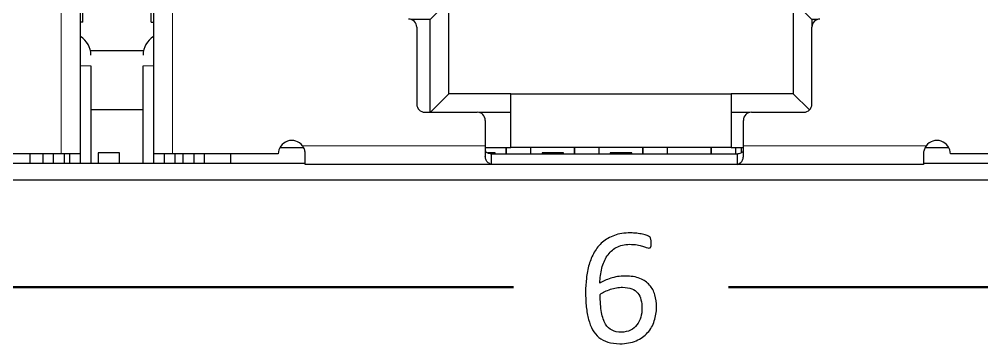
# Model space of a CAD drawing. Extents: x -260425 to 1294666, y -169889 to -2349.
# Drawn here: x 1000768.6 to 1000947.6, y -26644.1 to -26583.7 of the extents above; entities that cross this region are included whole.
import ezdxf

# ---------------------------------------------------------------- set-up
doc = ezdxf.new("R2010")
doc.units = 0
doc.header["$LTSCALE"] = 100
doc.layers.add('case', color=7, linetype='Continuous')
doc.layers.add('marking', color=7, linetype='Continuous')

# ---------------------------------------------------------------- blocks, each defined once
blk = doc.blocks.new('АТС')
at = {"layer": 'case', "lineweight": 25}
for points in [[(2323.4, -115.71), (2323.4, -115.71), (2323.4, -88.46), (2323.4, -88.46)], [(2336.1, -115.71), (2336.1, -115.71), (2336.1, -88.46), (2336.1, -88.46)], [(2322.9, -95.21), (2322.9, -95.21), (2322.9, -140.21), (2322.9, -140.21)], [(2336.6, -140.21), (2336.6, -140.21), (2336.6, -95.21), (2336.6, -95.21)], [(2388, -115.16), (2388, -115.16), (2391.5, -111.66), (2391.5, -111.66)], [(2391.5, -129.01), (2391.5, -129.01), (2391.5, -111.66), (2391.5, -111.66)], [(2459, -115.16), (2459, -115.16), (2455.5, -111.66), (2455.5, -111.66)], [(2455.5, -111.66), (2455.5, -111.66), (2455.5, -129.01), (2455.5, -129.01)], [(2323.4, -115.71), (2323.4, -115.71), (2322.9, -115.71), (2322.9, -115.71)], [(2336.1, -115.71), (2336.1, -115.71), (2336.6, -115.71), (2336.6, -115.71)], [(2388, -115.16), (2388, -115.16), (2384.38, -115.16), (2384.38, -115.16)], [(2388, -132.46), (2388, -132.46), (2388, -115.16), (2388, -115.16)], [(2459, -115.16), (2459, -115.16), (2459, -116.61), (2459, -116.61)], [(2460.12, -115.16), (2460.12, -115.16), (2459, -115.16), (2459, -115.16)], [(2385.5, -116.61), (2385.5, -116.61), (2385.5, -130.96), (2385.5, -130.96)], [(2459, -130.96), (2459, -130.96), (2459, -116.61), (2459, -116.61)], [(2324.9, -121.81), (2324.9, -120.39), (2324.15, -119.08), (2322.94, -118.36)], [(2336.56, -118.36), (2335.35, -119.09), (2334.6, -120.39), (2334.6, -121.81)], [(2334.68, -121.01), (2334.68, -121.01), (2324.82, -121.01), (2324.82, -121.01)], [(2324.9, -123.81), (2324.9, -123.81), (2324.9, -142.01), (2324.9, -142.01)], [(2334.6, -142.01), (2334.6, -142.01), (2334.6, -123.81), (2334.6, -123.81)], [(2388.05, -132.46), (2388.05, -132.46), (2391.5, -129.01), (2391.5, -129.01)], [(2403, -129.01), (2403, -129.01), (2391.5, -129.01), (2391.5, -129.01)], [(2403, -132.51), (2403, -132.51), (2403, -129.01), (2403, -129.01)], [(2403, -129.01), (2403, -129.01), (2444, -129.01), (2444, -129.01)], [(2455.5, -129.01), (2455.5, -129.01), (2444, -129.01), (2444, -129.01)], [(2444, -129.01), (2444, -129.01), (2444, -132.51), (2444, -132.51)], [(2458.53, -132.03), (2458.53, -132.03), (2455.5, -129.01), (2455.5, -129.01)], [(2334.6, -132.01), (2334.6, -132.01), (2324.9, -132.01), (2324.9, -132.01)], [(2387, -132.46), (2387, -132.46), (2396.75, -132.46), (2396.75, -132.46)], [(2447.75, -132.46), (2447.75, -132.46), (2457.5, -132.46), (2457.5, -132.46)], [(2403, -132.51), (2403, -132.51), (2397.13, -132.51), (2397.13, -132.51)], [(2398.25, -133.96), (2398.25, -133.96), (2398.25, -138.71), (2398.25, -138.71)], [(2403, -139.01), (2403, -139.01), (2403, -132.51), (2403, -132.51)], [(2444, -132.51), (2444, -132.51), (2444, -139.01), (2444, -139.01)], [(2447.37, -132.51), (2447.37, -132.51), (2444, -132.51), (2444, -132.51)], [(2446.25, -138.71), (2446.25, -138.71), (2446.25, -133.96), (2446.25, -133.96)], [(2360.06, -139.01), (2360.06, -139.01), (2364.43, -139.01), (2364.43, -139.01)], [(2398.25, -138.71), (2398.25, -138.71), (2398.25, -140.71), (2398.25, -140.71)], [(2398.25, -139.01), (2398.25, -139.01), (2403, -139.01), (2403, -139.01)], [(2402.1, -139.01), (2402.1, -139.01), (2402.1, -140.19), (2402.1, -140.19)], [(2402.15, -139.01), (2402.15, -139.01), (2402.15, -140.19), (2402.15, -140.19)], [(2444, -139.01), (2444, -139.01), (2403, -139.01), (2403, -139.01)], [(2406.75, -140.19), (2406.75, -140.19), (2406.75, -139.01), (2406.75, -139.01)], [(2414.8, -139.01), (2414.8, -139.01), (2414.8, -140.19), (2414.8, -140.19)], [(2414.85, -139.01), (2414.85, -139.01), (2414.85, -140.19), (2414.85, -140.19)], [(2419.45, -140.19), (2419.45, -140.19), (2419.45, -139.01), (2419.45, -139.01)], [(2427.5, -139.01), (2427.5, -139.01), (2427.5, -140.19), (2427.5, -140.19)], [(2427.55, -139.01), (2427.55, -139.01), (2427.55, -140.19), (2427.55, -140.19)], [(2432.15, -140.19), (2432.15, -140.19), (2432.15, -139.01), (2432.15, -139.01)], [(2440.2, -139.01), (2440.2, -139.01), (2440.2, -140.19), (2440.2, -140.19)], [(2440.25, -139.01), (2440.25, -139.01), (2440.25, -140.19), (2440.25, -140.19)], [(2444, -139.01), (2444, -139.01), (2446.25, -139.01), (2446.25, -139.01)], [(2444.85, -140.19), (2444.85, -140.19), (2444.85, -139.01), (2444.85, -139.01)], [(2445.85, -139.01), (2445.85, -139.01), (2445.85, -140), (2445.85, -140)], [(2446.25, -140.71), (2446.25, -140.71), (2446.25, -138.71), (2446.25, -138.71)], [(2480.09, -139.01), (2480.09, -139.01), (2484.44, -139.01), (2484.44, -139.01)], [(2319.4, -140.21), (2319.4, -140.21), (2299.75, -140.21), (2299.75, -140.21)], [(2313.55, -140.21), (2313.55, -140.21), (2313.55, -142.01), (2313.55, -142.01)], [(2315.95, -140.21), (2315.95, -140.21), (2315.95, -142.01), (2315.95, -142.01)], [(2317.95, -142.01), (2317.95, -142.01), (2317.95, -140.21), (2317.95, -140.21)], [(2322.9, -140.21), (2322.9, -140.21), (2319.4, -140.21), (2319.4, -140.21)], [(2319.95, -140.21), (2319.95, -140.21), (2319.95, -142.01), (2319.95, -142.01)], [(2320.9, -140.21), (2320.9, -140.21), (2320.9, -142.01), (2320.9, -142.01)], [(2322.9, -140.21), (2322.9, -140.21), (2322.9, -142.01), (2322.9, -142.01)], [(2330.25, -140.01), (2330.25, -140.01), (2326.25, -140.01), (2326.25, -140.01)], [(2326.25, -140.01), (2326.25, -140.01), (2326.25, -142.01), (2326.25, -142.01)], [(2330.25, -142.01), (2330.25, -142.01), (2330.25, -140.01), (2330.25, -140.01)], [(2340.1, -140.21), (2340.1, -140.21), (2336.6, -140.21), (2336.6, -140.21)], [(2336.6, -142.01), (2336.6, -142.01), (2336.6, -140.21), (2336.6, -140.21)], [(2338.6, -142.01), (2338.6, -142.01), (2338.6, -140.21), (2338.6, -140.21)], [(2359.75, -140.21), (2359.75, -140.21), (2340.1, -140.21), (2340.1, -140.21)], [(2340.6, -142.01), (2340.6, -142.01), (2340.6, -140.21), (2340.6, -140.21)], [(2342.05, -142.01), (2342.05, -142.01), (2342.05, -140.21), (2342.05, -140.21)], [(2344.05, -140.21), (2344.05, -140.21), (2344.05, -142.01), (2344.05, -142.01)], [(2346.05, -142.01), (2346.05, -142.01), (2346.05, -140.21), (2346.05, -140.21)], [(2350.85, -140.21), (2350.85, -140.21), (2350.85, -142.01), (2350.85, -142.01)], [(2364.75, -142.21), (2364.75, -142.21), (2364.75, -140.21), (2364.75, -140.21)], [(2400.1, -140.01), (2400.1, -140.01), (2398.72, -140.01), (2398.72, -140.01)], [(2399.42, -142.17), (2399.42, -142.17), (2399.42, -140.19), (2399.42, -140.19)], [(2399.42, -140.19), (2399.42, -140.19), (2445.08, -140.19), (2445.08, -140.19)], [(2400.1, -140.19), (2400.1, -140.19), (2400.1, -140.01), (2400.1, -140.01)], [(2412.8, -140.01), (2412.8, -140.01), (2408.8, -140.01), (2408.8, -140.01)], [(2408.8, -140.01), (2408.8, -140.01), (2408.8, -140.19), (2408.8, -140.19)], [(2412.8, -140.19), (2412.8, -140.19), (2412.8, -140.01), (2412.8, -140.01)], [(2421.5, -140.01), (2421.5, -140.01), (2421.5, -140.19), (2421.5, -140.19)], [(2425.5, -140.01), (2425.5, -140.01), (2421.5, -140.01), (2421.5, -140.01)], [(2425.5, -140.19), (2425.5, -140.19), (2425.5, -140.01), (2425.5, -140.01)], [(2445.08, -140.19), (2445.08, -140.19), (2445.08, -142.17), (2445.08, -142.17)], [(2479.75, -140.21), (2479.75, -140.21), (2479.75, -142.21), (2479.75, -142.21)], [(2504.4, -140.21), (2504.4, -140.21), (2484.75, -140.21), (2484.75, -140.21)], [(2364.75, -142.01), (2364.75, -142.01), (2294.75, -142.01), (2294.75, -142.01)], [(2479.75, -142.21), (2479.75, -142.21), (2364.75, -142.21), (2364.75, -142.21)], [(2445.08, -142.17), (2445.08, -142.17), (2399.42, -142.17), (2399.42, -142.17)], [(2549.75, -142.01), (2549.75, -142.01), (2479.75, -142.01), (2479.75, -142.01)], [(1965, -145.01), (1965, -145.01), (3427, -145.01), (3427, -145.01)]]:
    blk.add_open_spline(points, degree=3, dxfattribs=at)
at = {"layer": 'case', "lineweight": 18}
for points in [[(2319.4, -95.21), (2319.4, -95.21), (2319.4, -140.21), (2319.4, -140.21)], [(2340.1, -140.21), (2340.1, -140.21), (2340.1, -95.21), (2340.1, -95.21)], [(2364.25, -138.71), (2364.25, -138.71), (2398.25, -138.71), (2398.25, -138.71)], [(2446.25, -138.71), (2446.25, -138.71), (2480.25, -138.71), (2480.25, -138.71)]]:
    blk.add_open_spline(points, degree=3, dxfattribs=at)
at = {"layer": 'case', "lineweight": 25}
for points, knots in [([(2385.5, -116.61), (2385.5, -116.21), (2385.34, -115.83), (2385.06, -115.55), (2385.06, -115.55), (2384.78, -115.27), (2384.4, -115.11), (2384, -115.11)], [0, 0, 0, 0, 0.333333, 0.333333, 0.333333, 0.333333, 1, 1, 1, 1]), ([(2460.5, -115.11), (2460.1, -115.11), (2459.72, -115.27), (2459.44, -115.55), (2459.44, -115.55), (2459.16, -115.83), (2459, -116.21), (2459, -116.61)], [0, 0, 0, 0, 0.333333, 0.333333, 0.333333, 0.333333, 1, 1, 1, 1]), ([(2385.5, -130.96), (2385.5, -131.35), (2385.66, -131.74), (2385.94, -132.02), (2385.94, -132.02), (2386.22, -132.3), (2386.6, -132.46), (2387, -132.46)], [0, 0, 0, 0, 0.333333, 0.333333, 0.333333, 0.333333, 1, 1, 1, 1]), ([(2398.25, -133.96), (2398.25, -133.56), (2398.09, -133.18), (2397.81, -132.9), (2397.81, -132.9), (2397.53, -132.62), (2397.15, -132.46), (2396.75, -132.46)], [0, 0, 0, 0, 0.333333, 0.333333, 0.333333, 0.333333, 1, 1, 1, 1]), ([(2447.75, -132.46), (2447.35, -132.46), (2446.97, -132.62), (2446.69, -132.9), (2446.69, -132.9), (2446.41, -133.18), (2446.25, -133.56), (2446.25, -133.96)], [0, 0, 0, 0, 0.333333, 0.333333, 0.333333, 0.333333, 1, 1, 1, 1]), ([(2457.5, -132.46), (2457.9, -132.46), (2458.28, -132.3), (2458.56, -132.02), (2458.56, -132.02), (2458.84, -131.74), (2459, -131.35), (2459, -130.96)], [0, 0, 0, 0, 0.333333, 0.333333, 0.333333, 0.333333, 1, 1, 1, 1]), ([(2364.25, -138.71), (2363.6, -137.85), (2362.48, -137.5), (2361.46, -137.84), (2361.46, -137.84), (2360.44, -138.18), (2359.75, -139.13), (2359.75, -140.21)], [0, 0, 0, 0, 0.333333, 0.333333, 0.333333, 0.333333, 1, 1, 1, 1]), ([(2484.75, -140.21), (2484.75, -139.13), (2484.06, -138.18), (2483.04, -137.84), (2483.04, -137.84), (2482.02, -137.5), (2480.9, -137.85), (2480.25, -138.71)], [0, 0, 0, 0, 0.333333, 0.333333, 0.333333, 0.333333, 1, 1, 1, 1]), ([(2364.75, -140.21), (2364.73, -139.98), (2364.72, -139.76), (2364.66, -139.53), (2364.66, -139.53), (2364.6, -139.31), (2364.5, -139.08), (2364.37, -138.88), (2364.37, -138.88), (2364.33, -138.82), (2364.29, -138.76), (2364.25, -138.71)], [0, 0, 0, 0, 0.25, 0.25, 0.25, 0.25, 0.5, 0.5, 0.5, 0.5, 1, 1, 1, 1]), ([(2398.25, -139.56), (2398.26, -139.62), (2398.27, -139.67), (2398.3, -139.72), (2398.3, -139.72), (2398.33, -139.78), (2398.38, -139.83), (2398.43, -139.87), (2398.43, -139.87), (2398.57, -139.98), (2398.74, -140.05), (2398.91, -140.1), (2398.91, -140.1), (2399.08, -140.14), (2399.25, -140.17), (2399.42, -140.19)], [0, 0, 0, 0, 0.2, 0.2, 0.2, 0.2, 0.4, 0.4, 0.4, 0.4, 0.6, 0.6, 0.6, 0.6, 1, 1, 1, 1]), ([(2445.08, -140.19), (2445.33, -140.15), (2445.58, -140.12), (2445.81, -140.02), (2445.81, -140.02), (2445.89, -139.99), (2445.97, -139.95), (2446.04, -139.89), (2446.04, -139.89), (2446.11, -139.84), (2446.18, -139.78), (2446.21, -139.7), (2446.21, -139.7), (2446.23, -139.66), (2446.24, -139.61), (2446.25, -139.56)], [0, 0, 0, 0, 0.2, 0.2, 0.2, 0.2, 0.4, 0.4, 0.4, 0.4, 0.6, 0.6, 0.6, 0.6, 1, 1, 1, 1]), ([(2480.25, -138.71), (2480.12, -138.91), (2479.99, -139.12), (2479.91, -139.34), (2479.91, -139.34), (2479.82, -139.56), (2479.77, -139.79), (2479.76, -140.02), (2479.76, -140.02), (2479.75, -140.08), (2479.75, -140.14), (2479.75, -140.21)], [0, 0, 0, 0, 0.25, 0.25, 0.25, 0.25, 0.5, 0.5, 0.5, 0.5, 1, 1, 1, 1]), ([(2399.42, -142.17), (2399.21, -142.09), (2398.99, -142.01), (2398.79, -141.86), (2398.79, -141.86), (2398.63, -141.74), (2398.48, -141.57), (2398.4, -141.35), (2398.4, -141.35), (2398.32, -141.16), (2398.28, -140.94), (2398.25, -140.71)], [0, 0, 0, 0, 0.25, 0.25, 0.25, 0.25, 0.5, 0.5, 0.5, 0.5, 1, 1, 1, 1]), ([(2445.08, -142.17), (2445.29, -142.09), (2445.51, -142.01), (2445.71, -141.86), (2445.71, -141.86), (2445.87, -141.74), (2446.02, -141.57), (2446.1, -141.35), (2446.1, -141.35), (2446.18, -141.16), (2446.22, -140.93), (2446.25, -140.71)], [0, 0, 0, 0, 0.25, 0.25, 0.25, 0.25, 0.5, 0.5, 0.5, 0.5, 1, 1, 1, 1])]:
    blk.add_open_spline(points, degree=3, knots=knots, dxfattribs=at)
at = {"layer": 'case', "lineweight": 18}
for points in [[(2324.9, -123.81), (2324.87, -123.81), (2324.85, -123.81), (2324.76, -123.81), (2324.76, -123.81), (2324.68, -123.81), (2324.54, -123.81), (2324.36, -123.81), (2324.36, -123.81), (2324.19, -123.81), (2323.98, -123.81), (2323.73, -123.81), (2323.73, -123.81), (2323.48, -123.81), (2323.19, -123.81), (2322.9, -123.81)], [(2336.6, -123.81), (2336.31, -123.81), (2336.02, -123.81), (2335.77, -123.81), (2335.77, -123.81), (2335.52, -123.81), (2335.31, -123.81), (2335.14, -123.81), (2335.14, -123.81), (2334.96, -123.81), (2334.82, -123.81), (2334.74, -123.81), (2334.74, -123.81), (2334.65, -123.81), (2334.63, -123.81), (2334.6, -123.81)]]:
    blk.add_open_spline(points, degree=3, knots=[0, 0, 0, 0, 0.2, 0.2, 0.2, 0.2, 0.4, 0.4, 0.4, 0.4, 0.6, 0.6, 0.6, 0.6, 1, 1, 1, 1], dxfattribs=at)
at = {"layer": 'marking'}
for points, knots in [([(2430.09, -168.76), (2430.09, -169.64), (2429.96, -170.49), (2429.69, -171.31), (2429.69, -171.31), (2429.42, -172.13), (2429, -172.86), (2428.44, -173.48), (2428.44, -173.48), (2427.89, -174.11), (2427.18, -174.61), (2426.32, -174.99), (2426.32, -174.99), (2425.46, -175.36), (2424.45, -175.55), (2423.28, -175.55), (2423.28, -175.55), (2422.45, -175.55), (2421.71, -175.45), (2421.07, -175.24), (2421.07, -175.24), (2420.43, -175.03), (2419.87, -174.74), (2419.39, -174.36), (2419.39, -174.36), (2418.92, -173.98), (2418.52, -173.51), (2418.21, -172.95), (2418.21, -172.95), (2417.89, -172.39), (2417.64, -171.75), (2417.45, -171.04), (2417.45, -171.04), (2417.26, -170.33), (2417.12, -169.55), (2417.03, -168.7), (2417.03, -168.7), (2416.95, -167.85), (2416.91, -166.94), (2416.91, -165.97), (2416.91, -165.97), (2416.91, -165.11), (2416.96, -164.24), (2417.05, -163.37), (2417.05, -163.37), (2417.15, -162.49), (2417.31, -161.64), (2417.55, -160.82), (2417.55, -160.82), (2417.78, -160.01), (2418.11, -159.24), (2418.52, -158.52), (2418.52, -158.52), (2418.93, -157.8), (2419.44, -157.18), (2420.06, -156.65), (2420.06, -156.65), (2420.67, -156.11), (2421.41, -155.69), (2422.26, -155.38), (2422.26, -155.38), (2423.12, -155.07), (2424.12, -154.92), (2425.26, -154.92), (2425.26, -154.92), (2425.64, -154.92), (2426.03, -154.94), (2426.42, -154.98), (2426.42, -154.98), (2426.81, -155.03), (2427.18, -155.1), (2427.51, -155.17), (2427.51, -155.17), (2427.84, -155.25), (2428.11, -155.33), (2428.34, -155.43), (2428.34, -155.43), (2428.57, -155.52), (2428.72, -155.6), (2428.79, -155.65), (2428.79, -155.65), (2428.87, -155.71), (2428.92, -155.77), (2428.96, -155.84), (2428.96, -155.84), (2428.99, -155.91), (2429.02, -155.98), (2429.04, -156.06), (2429.04, -156.06), (2429.06, -156.13), (2429.08, -156.22), (2429.09, -156.32), (2429.09, -156.32), (2429.1, -156.42), (2429.1, -156.54), (2429.1, -156.68), (2429.1, -156.68), (2429.1, -156.87), (2429.1, -157.03), (2429.1, -157.16), (2429.1, -157.16), (2429.09, -157.3), (2429.07, -157.41), (2429.04, -157.49), (2429.04, -157.49), (2429, -157.58), (2428.95, -157.64), (2428.89, -157.68), (2428.89, -157.68), (2428.84, -157.72), (2428.77, -157.74), (2428.67, -157.74), (2428.67, -157.74), (2428.55, -157.74), (2428.4, -157.7), (2428.2, -157.63), (2428.2, -157.63), (2428.01, -157.56), (2427.77, -157.48), (2427.49, -157.39), (2427.49, -157.39), (2427.21, -157.3), (2426.87, -157.22), (2426.47, -157.15), (2426.47, -157.15), (2426.08, -157.08), (2425.62, -157.04), (2425.09, -157.04), (2425.09, -157.04), (2424.12, -157.04), (2423.3, -157.24), (2422.61, -157.63), (2422.61, -157.63), (2421.91, -158.03), (2421.35, -158.55), (2420.91, -159.21), (2420.91, -159.21), (2420.47, -159.87), (2420.14, -160.64), (2419.93, -161.51), (2419.93, -161.51), (2419.72, -162.39), (2419.59, -163.3), (2419.56, -164.25), (2419.56, -164.25), (2419.83, -164.1), (2420.14, -163.94), (2420.47, -163.78), (2420.47, -163.78), (2420.81, -163.63), (2421.17, -163.49), (2421.57, -163.37), (2421.57, -163.37), (2421.97, -163.24), (2422.39, -163.14), (2422.83, -163.06), (2422.83, -163.06), (2423.28, -162.99), (2423.75, -162.95), (2424.26, -162.95), (2424.26, -162.95), (2425.35, -162.95), (2426.26, -163.1), (2427, -163.39), (2427, -163.39), (2427.75, -163.68), (2428.35, -164.09), (2428.81, -164.62), (2428.81, -164.62), (2429.27, -165.14), (2429.6, -165.75), (2429.79, -166.46), (2429.79, -166.46), (2429.99, -167.17), (2430.09, -167.93), (2430.09, -168.76)], [0, 0, 0, 0, 0.022222, 0.022222, 0.022222, 0.022222, 0.044444, 0.044444, 0.044444, 0.044444, 0.066667, 0.066667, 0.066667, 0.066667, 0.088889, 0.088889, 0.088889, 0.088889, 0.111111, 0.111111, 0.111111, 0.111111, 0.133333, 0.133333, 0.133333, 0.133333, 0.155556, 0.155556, 0.155556, 0.155556, 0.177778, 0.177778, 0.177778, 0.177778, 0.2, 0.2, 0.2, 0.2, 0.222222, 0.222222, 0.222222, 0.222222, 0.244444, 0.244444, 0.244444, 0.244444, 0.266667, 0.266667, 0.266667, 0.266667, 0.288889, 0.288889, 0.288889, 0.288889, 0.311111, 0.311111, 0.311111, 0.311111, 0.333333, 0.333333, 0.333333, 0.333333, 0.355556, 0.355556, 0.355556, 0.355556, 0.377778, 0.377778, 0.377778, 0.377778, 0.4, 0.4, 0.4, 0.4, 0.422222, 0.422222, 0.422222, 0.422222, 0.444444, 0.444444, 0.444444, 0.444444, 0.466667, 0.466667, 0.466667, 0.466667, 0.488889, 0.488889, 0.488889, 0.488889, 0.511111, 0.511111, 0.511111, 0.511111, 0.533333, 0.533333, 0.533333, 0.533333, 0.555556, 0.555556, 0.555556, 0.555556, 0.577778, 0.577778, 0.577778, 0.577778, 0.6, 0.6, 0.6, 0.6, 0.622222, 0.622222, 0.622222, 0.622222, 0.644444, 0.644444, 0.644444, 0.644444, 0.666667, 0.666667, 0.666667, 0.666667, 0.688889, 0.688889, 0.688889, 0.688889, 0.711111, 0.711111, 0.711111, 0.711111, 0.733333, 0.733333, 0.733333, 0.733333, 0.755556, 0.755556, 0.755556, 0.755556, 0.777778, 0.777778, 0.777778, 0.777778, 0.8, 0.8, 0.8, 0.8, 0.822222, 0.822222, 0.822222, 0.822222, 0.844444, 0.844444, 0.844444, 0.844444, 0.866667, 0.866667, 0.866667, 0.866667, 0.888889, 0.888889, 0.888889, 0.888889, 0.911111, 0.911111, 0.911111, 0.911111, 0.933333, 0.933333, 0.933333, 0.933333, 0.955556, 0.955556, 0.955556, 0.955556, 1, 1, 1, 1]), ([(2427.39, -169), (2427.39, -168.4), (2427.33, -167.85), (2427.21, -167.36), (2427.21, -167.36), (2427.09, -166.87), (2426.89, -166.46), (2426.62, -166.11), (2426.62, -166.11), (2426.34, -165.77), (2425.97, -165.51), (2425.5, -165.32), (2425.5, -165.32), (2425.03, -165.14), (2424.46, -165.04), (2423.78, -165.04), (2423.78, -165.04), (2423.4, -165.04), (2423.01, -165.08), (2422.63, -165.14), (2422.63, -165.14), (2422.25, -165.21), (2421.88, -165.3), (2421.53, -165.42), (2421.53, -165.42), (2421.17, -165.54), (2420.83, -165.68), (2420.5, -165.84), (2420.5, -165.84), (2420.18, -166), (2419.88, -166.18), (2419.61, -166.36), (2419.61, -166.36), (2419.61, -167.7), (2419.7, -168.82), (2419.87, -169.72), (2419.87, -169.72), (2420.04, -170.62), (2420.28, -171.34), (2420.61, -171.88), (2420.61, -171.88), (2420.93, -172.43), (2421.34, -172.81), (2421.83, -173.04), (2421.83, -173.04), (2422.31, -173.28), (2422.88, -173.39), (2423.53, -173.39), (2423.53, -173.39), (2424.19, -173.39), (2424.77, -173.27), (2425.25, -173.02), (2425.25, -173.02), (2425.74, -172.78), (2426.14, -172.44), (2426.46, -172.02), (2426.46, -172.02), (2426.78, -171.6), (2427.01, -171.13), (2427.17, -170.61), (2427.17, -170.61), (2427.32, -170.09), (2427.39, -169.55), (2427.39, -169)], [0, 0, 0, 0, 0.058824, 0.058824, 0.058824, 0.058824, 0.117647, 0.117647, 0.117647, 0.117647, 0.176471, 0.176471, 0.176471, 0.176471, 0.235294, 0.235294, 0.235294, 0.235294, 0.294118, 0.294118, 0.294118, 0.294118, 0.352941, 0.352941, 0.352941, 0.352941, 0.411765, 0.411765, 0.411765, 0.411765, 0.470588, 0.470588, 0.470588, 0.470588, 0.529412, 0.529412, 0.529412, 0.529412, 0.588235, 0.588235, 0.588235, 0.588235, 0.647059, 0.647059, 0.647059, 0.647059, 0.705882, 0.705882, 0.705882, 0.705882, 0.764706, 0.764706, 0.764706, 0.764706, 0.823529, 0.823529, 0.823529, 0.823529, 0.882353, 0.882353, 0.882353, 0.882353, 1, 1, 1, 1])]:
    blk.add_open_spline(points, degree=3, knots=knots, dxfattribs=at)
at = {"layer": 'marking', "lineweight": 50}
for points in [[(2403.5, -165.03), (2403.5, -165.03), (2258.5, -165.03), (2258.5, -165.03)], [(2588.5, -165.03), (2588.5, -165.03), (2443.5, -165.03), (2443.5, -165.03)]]:
    blk.add_open_spline(points, degree=3, dxfattribs=at)

msp = doc.modelspace()

# ---------------------------------------------------------------- block references
msp.add_blockref('АТС', (998457.03, -26468.52))

doc.saveas('drawing.dxf')
